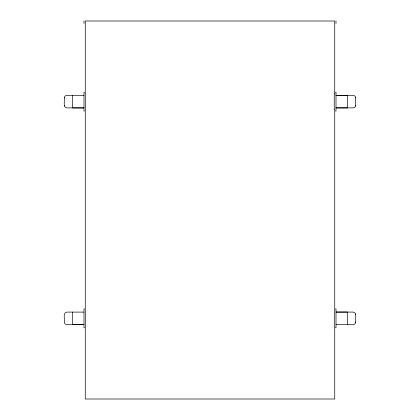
<?xml version="1.0" encoding="UTF-8"?>
<svg xmlns="http://www.w3.org/2000/svg" width="420" height="420" viewBox="0 0 420 420"><rect width="100%" height="100%" fill="white"/><g stroke="black" fill="none" stroke-linecap="round" stroke-linejoin="round"><path stroke-width="0.63" d="M64.344 98.689C64.066 97.109 65.158 95.356 66.864 95.382L84 95.382M64.344 97.907L64.428 97.272M85.706 109.772L85.706 93.508M85.706 326.492L85.706 310.228M334.236 93.97L334.294 93.482M336 107.867L353.136 107.867C354.837 107.893 355.95 106.139 355.656 104.564M355.572 105.998L355.656 105.341M334.294 310.202L334.294 326.461M336 324.587L353.136 324.587C354.842 324.613 355.94 322.859 355.656 321.284M355.656 322.051L355.572 322.718M84.457 111.027L84 111.09L84 109.825M335.543 92.253L336 92.159L336 93.455M84.457 327.747L84 327.81L84 326.545M335.543 308.942L336 308.879L336 310.149M336 95.308L347.34 95.308L347.34 107.94L336 107.94M336 95.356L353.136 95.356C354.842 95.324 355.94 97.083 355.656 98.658M84 107.898L66.864 107.898C62.701 107.441 64.79 101.682 64.344 99.12M84 107.94L72.66 107.94L72.66 95.34M84 312.102L66.864 312.102C62.68 312.58 64.775 318.334 64.344 320.88M335.543 111.001L336 111.09L336 109.793M84.457 92.253L84 92.19L84 93.455M335.543 327.721L336 327.779L336 326.513M84.457 308.973L84 308.91L84 310.175M355.656 320.849C355.21 318.292 357.299 312.527 353.136 312.076L336 312.076L347.34 312.029L347.34 324.629M355.572 97.24L355.656 97.892M355.572 313.961L355.656 314.612M64.344 105.357L64.428 106.024M334.236 109.279L334.294 109.772M355.656 99.089L355.656 104.129M336 21L336 23.52M336 93.791L336 109.205M336 310.511L336 325.925M334.74 93.188L334.74 21L85.26 21L85.26 93.188M334.74 110.25L334.74 309.75M334.74 326.812L334.74 399L85.26 399L85.26 326.812M334.236 93.938L334.236 109.31M85.26 110.25L85.26 309.75M84 21L84 23.52M84 93.817L84 109.237M84 310.538L84 325.957M72.66 312.06L72.66 324.66L84 324.66L66.864 324.618C65.158 324.644 64.061 322.891 64.344 321.31"/></g></svg>
